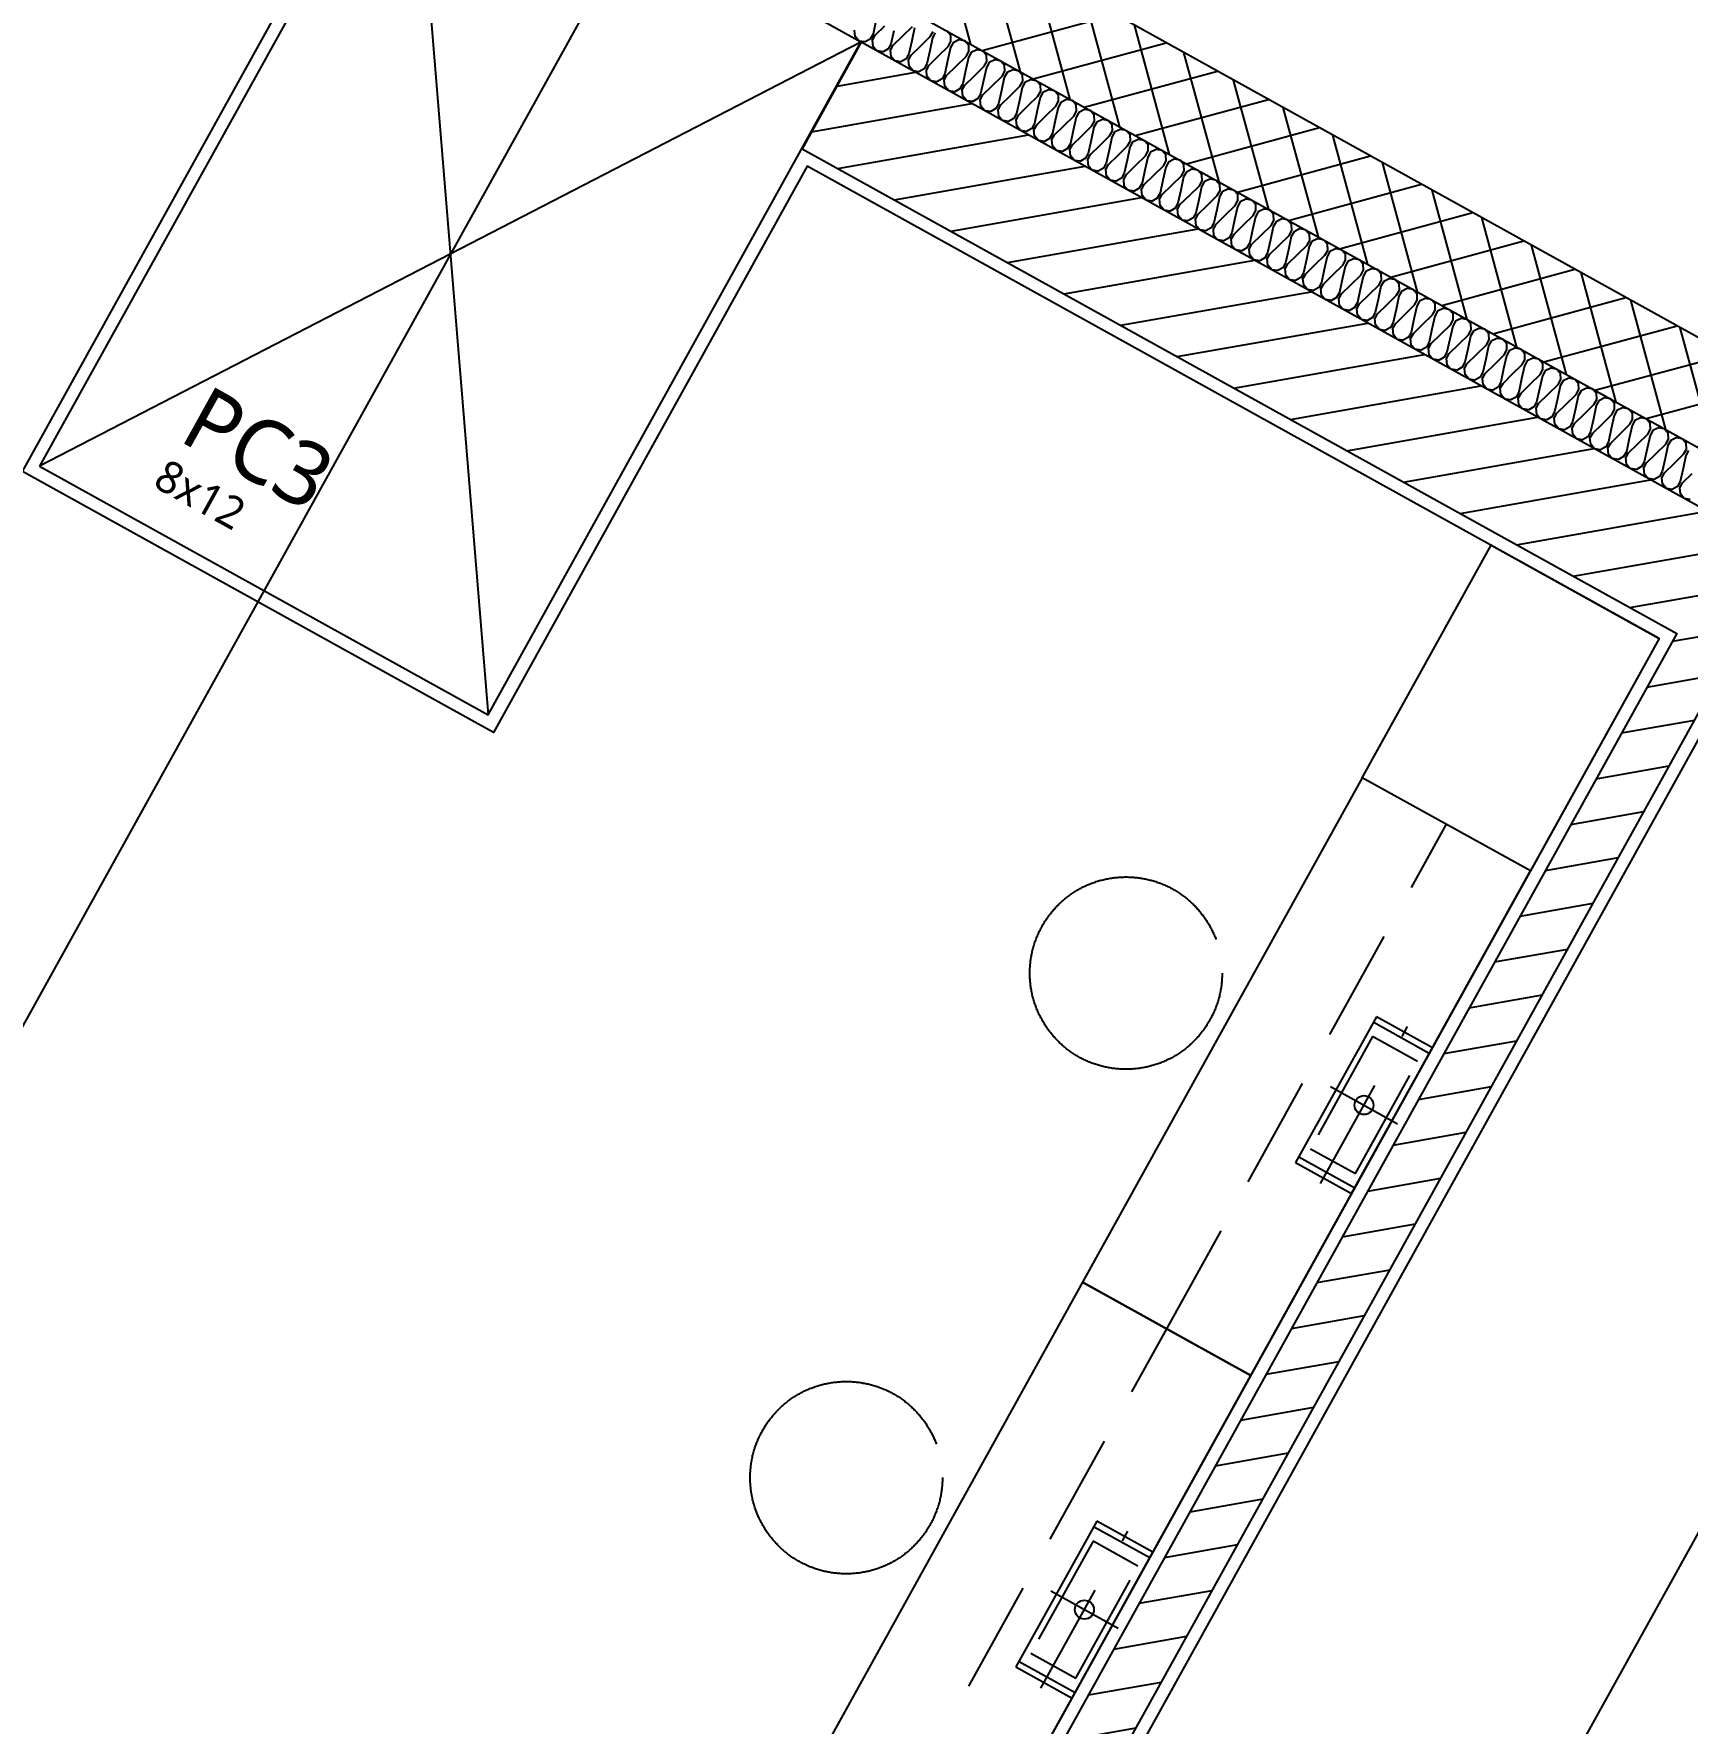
# Model space of a CAD drawing. Header units: millimetres. Extents: x -21000 to 567700, y 435000 to 850800.
# Drawn here: x 256193 to 258773, y 622964 to 625599 of the extents above; entities that cross this region are included whole.
import ezdxf
from ezdxf.xclip import XClip

# ---------------------------------------------------------------- set-up
doc = ezdxf.new("R2010")
doc.units = ezdxf.units.MM
doc.header["$LTSCALE"] = 700
doc.header["$XCLIPFRAME"] = 2
for name, pattern in [('AB_Pbase$0$DASHED2', [0.375, 0.25, -0.125]), ('AB_Pbase$0$HIDDEN', [9.525, 6.35, -3.175]), ('AB_Pbase$0$HIDDEN1', [0.375, 0.25, -0.125]), ('AB_Pbase$0$주차장기둥$0$CEN', [62, 60, -1, 0, -1])]:
    doc.linetypes.add(name, pattern=pattern)
doc.layers.get('0').update_dxf_attribs({"color": 2})
doc.layers.add('AB_Pbase$0$CON-106-B2F$0$DEFPOINT', color=247, linetype='Continuous', plot=False)
for name, color, linetype in [('AB_Pbase$0$ELE8', 8, 'Continuous'), ('AB_Pbase$0$F-FUR-M', 252, 'AB_Pbase$0$HIDDEN'), ('AB_Pbase$0$F-브라켓', 6, 'Continuous'), ('AB_Pbase$0$FIN', 6, 'Continuous'), ('AB_Pbase$0$HAT-BR', 5, 'Continuous'), ('AB_Pbase$0$I-EWAI_좌식창대선', 4, 'Continuous'), ('AB_Pbase$0$INS', 8, 'Continuous'), ('AB_Pbase$0$O-F-BATH', 6, 'Continuous'), ('AB_Pbase$0$WAL', 3, 'Continuous'), ('AB_Pbase$0$주차장기둥$0$CEN_P', 244, 'AB_Pbase$0$주차장기둥$0$CEN')]:
    doc.layers.add(name, color=color, linetype=linetype)
doc.styles.add('AB_Pbase$0$CON-106-B2F$0$맑은고딕', font='malgun.ttf')

# ---------------------------------------------------------------- blocks, each defined once
blk = doc.blocks.new('AB_Pbase$0$EL260X100 TOP1')
at = {"color": 1, "linetype": 'AB_Pbase$0$DASHED2'}
for p, q in [((0, -60), (0, 60)), ((100, 40), (-100, 40)), ((-100, 40), (-100, -40)), ((100, -40), (100, 40)), ((140, 0), (-140, 0)), ((-100, -40), (100, -40))]:
    blk.add_line(p, q, dxfattribs=at)
at = {"color": 5}
for p, q in [((-130, 50), (-130, -50)), ((130, 50), (-130, 50)), ((-120, 50), (-120, -50)), ((120, -50), (120, 50)), ((130, -50), (130, 50)), ((-130, -50), (130, -50))]:
    blk.add_line(p, q, dxfattribs=at)
blk.add_circle((0, 0), 14.8, dxfattribs=at)
blk = doc.blocks.new('AB_Pbase$0$CON-106-B2F')
blk.add_lwpolyline([(-9770.2, 15625.6), (-9770.2, 14825.6), (-8570.2, 14825.6), (-8570.2, 15625.6), (-9770.2, 15625.6)])
at = {"layer": 'AB_Pbase$0$CON-106-B2F$0$DEFPOINT', "color": 190}
for p, q in [((-8570.2, 15625.6), (-9770.2, 14825.6)), ((-8570.2, 14825.6), (-9770.2, 15625.6))]:
    blk.add_line(p, q, dxfattribs=at)
at = {"layer": 'AB_Pbase$0$CON-106-B2F$0$DEFPOINT', "color": 6, "style": 'AB_Pbase$0$CON-106-B2F$0$맑은고딕'}
for s, height, p in [('8x12', 50, (-9712.1, 15458.2)), ('PC3', 100, (-9630.1, 15458.2))]:
    blk.add_text(s, height=height, rotation=270, dxfattribs=at).set_placement(p)
blk = doc.blocks.new('AB_Pbase$0$CON-106-B1F')
blk.add_blockref('AB_Pbase$0$CON-106-B2F', (0, 0))
blk = doc.blocks.new('AB_Pbase$0$지하1층 동골조')
at = {"rotation": 60.99999813646934}
blk.add_blockref('AB_Pbase$0$CON-106-B1F', (127660.4, -14071), dxfattribs=at)
blk = doc.blocks.new('AB_Pbase$0$주차장기둥$0$cen 2bl 지하')
at = {"layer": 'AB_Pbase$0$주차장기둥$0$CEN_P', "color": 5}
blk.add_line((-56085.7, 71997.4), (-56085.7, 125024.6), dxfattribs=at)
blk = doc.blocks.new('AB_Pbase$0$주차장기둥')
at = {"rotation": 1.99999810188403}
blk.add_blockref('AB_Pbase$0$주차장기둥$0$cen 2bl 지하', (36991.8, -11666.7), dxfattribs=at)
blk = doc.blocks.new('AB_Pbase')
at = {"layer": 'AB_Pbase$0$ELE8'}
h = blk.add_hatch(dxfattribs=at)
h.set_pattern_fill('NET', color=256, scale=20, angle=15.182184)
h.paths.add_polyline_path([(260056.3, 629751.4), (260129, 629882.6), (259927.8, 629994.1), (259855.1, 629862.9)])
edge = h.paths.add_edge_path()
edge.add_line((264117.2, 627671.9), (261458.4, 629145.7))
edge.add_line((261458.4, 629145.7), (261385.7, 629014.5))
edge.add_line((261385.7, 629014.5), (262579.5, 628352.8))
edge.add_line((262579.5, 628352.8), (261915.3, 627154.6))
edge.add_line((261915.3, 627154.6), (262265.2, 626960.6))
edge.add_line((262265.2, 626960.6), (262337.9, 627091.8))
edge.add_line((262337.9, 627091.8), (262119.2, 627213))
edge.add_line((262119.2, 627213), (262710.7, 628280.1))
edge.add_line((262710.7, 628280.1), (264044.5, 627540.7))
edge.add_line((264044.5, 627540.7), (264117.3, 627671.9))
h.paths.add_polyline_path([(259546.7, 629347.8), (259677.9, 629275.1), (259968.8, 629799.9), (259855.1, 629862.9), (259612.7, 629425.6), (259595.2, 629435.3)])
h.paths.add_polyline_path([(259280.4, 628557.9), (259149.2, 628630.7), (257505.7, 625665.7), (262325, 622994.3), (263789, 625635.6), (263657.9, 625708.4), (262266.5, 623198.2), (257709.6, 625724.2)])
at = {"layer": 'AB_Pbase$0$HAT-BR'}
h = blk.add_hatch(dxfattribs=at)
h.set_pattern_fill('ANSI31', color=256, scale=20, angle=145)
h.paths.add_polyline_path([(235929.4, 604527.6), (236063.8, 604661.9), (238153, 602571.6), (240063.6, 606018.4), (240229.8, 605926.3), (238280.5, 602409.7), (237010.4, 601140.3), (237826.9, 600323.4), (237692.5, 600189.1), (236741.7, 601140.4), (238029, 602427)])
h.paths.add_polyline_path([(238632.8, 599517.1), (232550.1, 593437.5), (232684.4, 593303.2), (238767.1, 599382.7)])
h.paths.add_polyline_path([(239573, 598576.4), (244422.5, 593724.3), (238339.7, 587644.8), (238205.4, 587779.2), (244153.8, 593724.4), (239438.6, 598442)])
h.paths.add_polyline_path([(253366.3, 576146.8), (254890.9, 574621.3), (254756.5, 574487), (253231.9, 576012.5)], flags=17)
h.paths.add_polyline_path([(246954.3, 581883.1), (245525.6, 580455.2), (245391.3, 580589.5), (246820, 582017.5)])
h.paths.add_polyline_path([(247173.6, 582371), (252407.6, 587602.2), (252541.9, 587467.8), (247308, 582236.6)])
h.paths.add_polyline_path([(260580.1, 582120.7), (261142.4, 583135.1), (260976.2, 583227.2), (260414, 582212.8)], flags=17)
h.paths.add_polyline_path([(263886.9, 576046.1), (264234.4, 575698.5), (264194.3, 575658.4), (265114.4, 575148.5), (265206.5, 575314.6)])
edge = h.paths.add_edge_path()
edge.add_line((263638.9, 581842.7), (261303.6, 583137.2))
edge.add_line((261303.6, 583137.2), (261395.8, 583303.3))
edge.add_line((261395.8, 583303.3), (265930.7, 580789.6))
edge.add_line((265930.7, 580789.6), (269809.1, 587786.6))
edge.add_line((269809.1, 587786.6), (269975.3, 587694.4))
edge.add_line((269975.3, 587694.4), (266096.8, 580697.5))
edge.add_line((266096.8, 580697.5), (266534.1, 580455.1))
edge.add_line((266534.1, 580455.1), (266442, 580288.9))
edge.add_line((266442, 580288.9), (263805.1, 581750.6))
edge.add_line((263638.9, 581842.7), (262485.1, 579761.3))
edge.add_line((263805.1, 581750.6), (261405.4, 577421.6))
edge.add_line((262393, 579595.1), (259935.3, 580957.4))
edge.add_line((262485.1, 579761.3), (259861.3, 581215.7))
edge.add_line((262393, 579595.1), (261239.3, 577513.7))
edge.add_line((259861.3, 581215.7), (259168.1, 579965.2))
edge.add_line((259334.3, 579873.1), (259168.1, 579965.2))
edge.add_line((259935.3, 580957.4), (259334.3, 579873.1))
edge.add_line((261239.3, 577513.7), (258615.4, 578968.1))
edge.add_line((258615.4, 578968.1), (258523.3, 578802))
edge.add_line((258523.3, 578802), (263739.4, 575910.6))
edge.add_line((263739.4, 575910.6), (263879.2, 576050.4))
edge.add_line((263879.2, 576050.4), (261405.4, 577421.6))
edge = h.paths.add_edge_path()
edge.add_line((273761.7, 610263.5), (273411.9, 610457.4))
edge.add_line((273411.9, 610457.4), (273281, 610221.2))
edge.add_line((273281, 610221.2), (271837.9, 611021.2))
edge.add_line((271837.9, 611021.2), (270579.8, 608751.5))
edge.add_line((270579.8, 608751.5), (267899.1, 610237.5))
edge.add_line((267899.1, 610237.5), (268345.1, 611042.1))
edge.add_line((268345.1, 611042.1), (267907.8, 611284.5))
edge.add_line((267907.8, 611284.5), (267461.8, 610479.9))
edge.add_line((267461.8, 610479.9), (264676.1, 612024))
edge.add_line((264676.1, 612024), (266867.4, 615977.3))
edge.add_line((266867.4, 615977.3), (266701.3, 616069.4))
edge.add_line((266701.3, 616069.4), (265295.3, 613533))
edge.add_line((265295.3, 613533), (264945.5, 613726.9))
edge.add_line((264945.5, 613726.9), (264853.4, 613560.7))
edge.add_line((264853.4, 613560.7), (265203.2, 613366.8))
edge.add_line((265203.2, 613366.8), (264417.8, 611949.9))
edge.add_line((264417.8, 611949.9), (276229.5, 605402.6))
edge.add_line((276229.5, 605402.6), (278088.8, 608756.8))
edge.add_line((278088.8, 608756.8), (278565.5, 608492.5))
edge.add_line((278565.5, 608492.5), (278798.2, 608912.4))
edge.add_line((278798.2, 608912.4), (278719.4, 608956))
edge.add_line((278719.4, 608956), (278578.9, 608702.3))
edge.add_line((278578.9, 608702.3), (278093.4, 608971.4))
edge.add_line((278093.4, 608971.4), (278825.5, 610292.1))
edge.add_line((278825.5, 610292.1), (278746.8, 610335.7))
edge.add_line((278746.8, 610335.7), (278092.3, 609155))
edge.add_line((278092.3, 609155), (277414.5, 609530.7))
edge.add_line((277414.5, 609530.7), (277370.8, 609452))
edge.add_line((277370.8, 609452), (278048.7, 609076.3))
edge.add_line((278048.7, 609076.3), (276155.5, 605660.9))
edge.add_line((276155.5, 605660.9), (275027.2, 606286.3))
edge.add_line((275027.2, 606286.3), (275473.2, 607090.9))
edge.add_line((275473.2, 607090.9), (275394.5, 607134.6))
edge.add_line((275394.5, 607134.6), (274948.5, 606329.9))
edge.add_line((274948.5, 606329.9), (274668.6, 606485.1))
edge.add_line((274668.6, 606485.1), (275114.6, 607289.7))
edge.add_line((275114.6, 607289.7), (275035.9, 607333.3))
edge.add_line((275035.9, 607333.3), (274589.9, 606528.7))
edge.add_line((274589.9, 606528.7), (270746, 608659.4))
edge.add_line((270746, 608659.4), (271911.9, 610762.9))
edge.add_line((271911.9, 610762.9), (273538.7, 609861.1))
edge.add_line((273538.7, 609861.1), (273766.6, 610272.2))
h.paths.add_polyline_path([(249823.9, 630123.9), (248214.6, 631015.9), (248122.5, 630849.7), (249731.8, 629957.7)])
h.paths.add_polyline_path([(264448.6, 621462.8), (264706.6, 621319.7), (264798.7, 621485.9), (263959.1, 621951.3), (263866.9, 621785.1), (264282.4, 621554.9), (263271.6, 619731.3), (263437.7, 619639.2)])
h.paths.add_polyline_path([(269499.6, 619034.5), (268660, 619499.9), (268567.9, 619333.7), (269048.9, 619067.1), (267972.6, 617125.4), (268138.8, 617033.3), (269215.1, 618975), (269407.5, 618868.3)])
h.paths.add_polyline_path([(278950.9, 618872.1), (277573.4, 619635.6), (275440.2, 615787.3), (272265.3, 617547.2), (272173.2, 617381), (274499.7, 616091.4), (273527.6, 614337.8), (273693.8, 614245.7), (274665.9, 615999.3), (276004, 615257.5), (276166.4, 615550.5), (275676.7, 615822), (277647.4, 619377.4), (278858.8, 618705.9)])
h.paths.add_polyline_path([(271683.5, 616497.6), (271517.4, 616589.7), (270492, 614739.9), (270658.2, 614647.8)])
h.paths.add_polyline_path([(266121, 619581), (265095.6, 617731.2), (264929.4, 617823.3), (265954.8, 619673.1)])
h.paths.add_polyline_path([(264405.1, 617124.9), (264497.2, 617291.1), (264296.1, 617402.6), (264203.9, 617236.4)])
edge = h.paths.add_edge_path()
edge.add_line((261140, 623342.4), (261232.1, 623508.6))
edge.add_line((261232.1, 623508.6), (257484.4, 625586))
edge.add_line((257484.4, 625586), (257392.3, 625419.8))
edge.add_line((257392.3, 625419.8), (258756.7, 624663.5))
edge.add_line((258756.7, 624663.5), (257030.8, 621549.9))
edge.add_line((257030.8, 621549.9), (255666.4, 622306.2))
edge.add_line((255666.4, 622306.2), (255622.7, 622227.5))
edge.add_line((255622.7, 622227.5), (256987.1, 621471.2))
edge.add_line((256987.1, 621471.2), (256735, 621016.4))
edge.add_line((256735, 621016.4), (256813.8, 620972.7))
edge.add_line((256813.8, 620972.7), (258835.4, 624619.9))
edge.add_line((258835.4, 624619.9), (261140, 623342.4))
h.paths.add_polyline_path([(252295.3, 623557.4), (252251.7, 623478.7), (252800.5, 623174.5), (252844.1, 623253.2)], flags=17)
h.paths.add_polyline_path([(278024, 614023.5), (278741.6, 615317.9), (277798.7, 613617.1), (277877.5, 613573.4), (278119.7, 614010.5), (279335.4, 613336.6), (279379.1, 613415.3), (278163.4, 614089.2), (278820.3, 615274.3), (278741.6, 615317.9)])
h.paths.add_polyline_path([(276999.8, 611990.1), (277047.9, 611963.4), (276926.7, 611744.8), (276799.9, 611815.1), (277163.5, 612471), (277242.2, 612427.4)], flags=17)
h.paths.add_polyline_path([(275349.5, 612653.4), (275456.1, 612845.8), (275766.5, 612673.7), (275659.8, 612481.3)], flags=17)
h.paths.add_polyline_path([(274915.1, 612859.8), (274748.9, 612952), (274506.5, 612514.6), (274672.7, 612422.5)], flags=17)
h.paths.add_polyline_path([(279024.5, 610867.8), (280144.5, 612888.1), (280223.2, 612844.5), (279103.3, 610824.1)])
h.paths.add_polyline_path([(279601.8, 610547.8), (280721.7, 612568.2), (280800.4, 612524.5), (279680.5, 610504.2)])
edge = h.paths.add_edge_path()
edge.add_line((268115.9, 579441.1), (268710.6, 579111.4))
edge.add_line((268710.6, 579111.4), (268676.7, 579050.2))
edge.add_line((268676.7, 579050.2), (271436.1, 577520.6))
edge.add_line((271436.1, 577520.6), (271470, 577581.9))
edge.add_line((271470, 577581.9), (271528.2, 577686.8))
edge.add_line((271528.2, 577686.8), (268174.1, 579546.1))
edge.add_line((268174.1, 579546.1), (268115.9, 579441.1))
h.paths.add_polyline_path([(252546, 576288.4), (251117.3, 574860.5), (254615.6, 571360.4), (257807.1, 577118), (257640.9, 577210.2), (255736.8, 573775), (255682.7, 573829.2), (255548.3, 573694.9), (255641, 573602.1), (254521.2, 571582.1), (251315.3, 574789.7), (252680.4, 576154.1)])
h.paths.add_polyline_path([(254748.7, 622094.5), (254457.8, 621569.8), (254624, 621477.7), (254914.9, 622002.4)], flags=17)
h.paths.add_polyline_path([(260390.1, 620339.5), (260224, 620431.6), (261377.8, 622513.2), (261544, 622421.1)])
h.paths.add_polyline_path([(246694.2, 601788.4), (244262.8, 603136.2), (244354.9, 603302.4), (246786.3, 601954.6)])
h.paths.add_polyline_path([(264513.8, 616681.6), (263362.4, 614604.4), (263948.4, 614279.6), (263856.3, 614113.4), (262500.6, 614864.9), (262592.7, 615031.1), (263196.2, 614696.5), (264347.6, 616773.8)])
h.paths.add_polyline_path([(251505.8, 616203), (251413.7, 616036.9), (267384.3, 607184.2), (267476.4, 607350.4)])
h.paths.add_polyline_path([(271057.7, 605148), (274188.8, 603412.4), (272429, 600237.5), (270189.9, 601478.7), (270097.8, 601312.5), (274624, 598803.6), (274716.1, 598969.8), (272595.1, 600145.4), (274355, 603320.3), (277464.3, 601596.8), (270405.5, 588862.3), (265870.5, 591376.1), (265778.4, 591209.9), (270479.5, 588604), (277722.6, 601670.9), (271149.8, 605314.2)])
h.paths.add_polyline_path([(255481.8, 630440.5), (255389.7, 630274.4), (255792, 630051.4), (254296.4, 627353.1), (254375.1, 627309.5), (255870.8, 630007.7), (258726.4, 628424.8), (257230.8, 625726.6), (257396.9, 625634.5), (258984.7, 628498.9)])
h.paths.add_polyline_path([(252754.7, 624571.9), (253714.6, 626303.6), (253793.4, 626260), (252833.4, 624528.2)])
h.paths.add_polyline_path([(271454, 617733.9), (271546.1, 617900.1), (271143.9, 618123.1), (271051.8, 617956.9)])
h.paths.add_polyline_path([(274129.6, 612597.8), (274173.2, 612676.5), (272975, 613340.7), (272679.2, 612807.2), (272845.4, 612715.1), (273097.5, 613169.9)], flags=17)
h.paths.add_polyline_path([(261119, 615848), (261285.2, 615755.9), (262691.1, 618292.3), (262525, 618384.4)])
h.paths.add_polyline_path([(261302.7, 615746.2), (261210.6, 615580), (261503.6, 615417.6), (261595.7, 615583.7)], flags=17)
h.paths.add_polyline_path([(260779.6, 615235.7), (260945.8, 615143.6), (260407.7, 614172.8), (247559.5, 621294.6), (247428.3, 621367.4), (245110.6, 622652.1), (245202.7, 622818.3), (246042.3, 622352.9), (246488.4, 623157.5), (246654.5, 623065.4), (246208.5, 622260.8), (248062.7, 621233), (249400.8, 623646.9), (248952.5, 623895.4), (248996.2, 623974.1), (249984.5, 623426.3), (249940.9, 623347.5), (249479.5, 623603.3), (248141.4, 621189.3), (250017.5, 620149.4), (251359.6, 622570.7), (250948.5, 622798.5), (250988.1, 622869.9), (251939.3, 622342.7), (251895.6, 622264), (251434.3, 622519.7), (250096.2, 620105.8), (252811.9, 618600.4), (253257.9, 619405.1), (253336.6, 619361.5), (252890.6, 618556.8), (253257.9, 618353.2), (254159.7, 619980), (253792.3, 620183.6), (253676, 619973.7), (253597.3, 620017.3), (253905.1, 620572.7), (254071.3, 620480.6), (253971.9, 620301.3), (254627.9, 619937.7), (254535.8, 619771.5), (254238.4, 619936.4), (253336.7, 618309.6), (254613.6, 617601.7), (255607.5, 619394.7), (255773.6, 619302.6), (254779.8, 617509.6), (260333.6, 614431.1)])
h.paths.add_polyline_path([(251257.3, 624727.3), (251091.2, 624819.4), (250887.5, 624452.1), (248071, 626013.3), (247978.9, 625847.1), (247979.1, 625847), (246827.7, 623769.8), (246993.9, 623677.6), (248145.3, 625754.9), (251552, 623866.5), (251644.1, 624032.7), (251053.7, 624359.9)])
h.paths.add_polyline_path([(239278.8, 608614.4), (239444.9, 608522.3), (239503.1, 608627.2), (240058.5, 608319.4), (240150.6, 608485.5), (239595.2, 608793.4), (239937, 609410), (239416.6, 609698.5), (239373, 609619.7), (239727.2, 609423.4)], flags=17)
h.paths.add_polyline_path([(249096, 617321.6), (249188.1, 617487.8), (246328.1, 619073.1), (246196.9, 619145.8), (244727.6, 619960.3), (244635.4, 619794.1)])
h.paths.add_polyline_path([(244912.1, 609773.6), (245004.2, 609939.8), (238523.3, 613532.3), (235245.5, 607619), (234042, 606416.1), (235434.6, 605022.7), (235569, 605157.1), (234240, 606486.8), (235318, 607564.2), (236122.2, 609014.9), (238706.7, 607582.3), (238270.4, 606795.2), (238991.9, 606395.2), (239084, 606561.4), (238528.6, 606869.2), (239047.4, 607805.1), (238881.2, 607897.2), (238798.8, 607748.5), (238357.1, 607993.3), (239086.7, 609309.6), (239008, 609353.3), (238278.4, 608037), (236214.3, 609181.1), (238509.9, 613322.4), (242795.5, 610946.9), (241038.1, 607776.4), (241204.2, 607684.3), (242961.7, 610854.8)])
h.paths.add_polyline_path([(254770.9, 631457.8), (254937, 631365.6), (255145.7, 631742.1), (254979.5, 631834.2)])
h.paths.add_polyline_path([(254539.5, 630648.5), (254373.3, 630740.6), (254143, 630325.1), (253548.3, 630654.8), (253504.7, 630576.1), (254099.4, 630246.4), (253042.5, 628339.7), (251765.6, 629047.6), (252822.5, 630954.2), (252848.7, 630939.7), (252892.3, 631018.4), (252787.4, 631076.6), (251686.9, 629091.2), (250436.1, 629784.5), (250344, 629618.3), (251594.7, 628925), (250494.2, 626939.6), (250599.2, 626881.5), (250642.8, 626960.2), (250616.6, 626974.7), (251673.5, 628881.4), (252950.4, 628173.6), (251893.5, 626266.9), (251298.8, 626596.6), (251255.1, 626517.9), (251849.9, 626188.2), (251488.7, 625536.6), (251654.9, 625444.5)])
at = {"layer": 'AB_Pbase$0$F-FUR-M', "color": 1, "linetype": 'AB_Pbase$0$HIDDEN', "ltscale": 0.2}
for centre in [(257897.4, 624133.7), (257461, 623346.6)]:
    blk.add_circle(centre, 150, dxfattribs=at)
at = {"layer": 'AB_Pbase$0$FIN'}
for points in [[(258729.5, 624655.7), (257400.1, 625392.6), (256910.4, 624509.3), (256175.7, 624916.5), (256776.9, 626001), (257214.2, 625758.6), (258685.6, 628413.1), (255882.4, 629966.9), (252336.1, 623569.1)], [(258729.5, 624655.7), (257023, 621577.1)], [(256960, 621463.4), (256707.8, 621008.6), (256821.5, 620945.6), (258843.2, 624592.7)]]:
    blk.add_lwpolyline(points, dxfattribs=at)
at = {"layer": 'AB_Pbase$0$I-EWAI_좌식창대선', "color": 7, "linetype": 'AB_Pbase$0$HIDDEN1'}
for p, q in [((257961, 623578.7), (258397.3, 624365.9)), ((257524.7, 622791.5), (257961, 623578.7))]:
    blk.add_line(p, q, dxfattribs=at)
at = {"layer": 'AB_Pbase$0$I-EWAI_좌식창대선', "color": 6}
for points in [[(258266.1, 624438.6), (258467.1, 624801.2), (258729.5, 624655.7), (258528.5, 624293.1)], [(258266.1, 624438.6), (257829.8, 623651.4), (258092.2, 623506), (258528.5, 624293.1)], [(257829.8, 623651.4), (257393.5, 622864.3), (257655.9, 622718.8), (258092.2, 623506)]]:
    blk.add_lwpolyline(points, close=True, dxfattribs=at)
at = {"layer": 'AB_Pbase$0$INS'}
for points in [[(258777.8, 624872.7), (258768.5, 624874.2), (258762.4, 624881.3), (258761.4, 624891), (258765.6, 624898.7), (258780.6, 624913.3)], [(258775.3, 624949.1), (258771, 624941.4), (258766.6, 624921), (258762.1, 624900.6), (258757.9, 624892.9), (258749.8, 624888.2), (258740.6, 624889.7), (258734.4, 624896.8), (258733.4, 624906.5), (258737.7, 624914.2), (258752.6, 624928.8), (258767.5, 624943.4), (258771.8, 624951.1), (258771.5, 624960.4), (258765.3, 624967.4), (258756.1, 624968.9), (258747.3, 624964.6), (258743.1, 624956.9), (258738.6, 624936.5), (258734.2, 624916.1), (258729.9, 624908.4), (258721.8, 624903.8), (258712.6, 624905.2), (258706.4, 624912.3), (258705.4, 624922), (258709.7, 624929.7), (258724.6, 624944.3), (258739.6, 624958.9), (258743.8, 624966.6), (258743.5, 624975.9), (258737.4, 624983), (258728.1, 624984.4), (258719.3, 624980.1), (258715.1, 624972.4), (258710.6, 624952), (258706.2, 624931.6), (258701.9, 624923.9), (258693.8, 624919.3), (258684.6, 624920.7), (258678.4, 624927.8), (258677.4, 624937.5), (258681.7, 624945.2), (258696.6, 624959.8), (258711.6, 624974.4), (258715.8, 624982.1), (258715.5, 624991.4), (258709.4, 624998.5), (258700.1, 624999.9), (258691.3, 624995.7), (258687.1, 624988), (258682.6, 624967.6), (258678.2, 624947.2), (258673.9, 624939.5), (258665.8, 624934.8), (258656.6, 624936.3), (258650.4, 624943.3), (258649.4, 624953), (258653.7, 624960.7), (258668.6, 624975.3), (258683.6, 624989.9), (258687.9, 624997.6), (258687.5, 625006.9), (258681.4, 625014), (258672.1, 625015.5), (258663.4, 625011.2), (258659.1, 625003.5), (258654.6, 624983.1), (258650.2, 624962.7), (258645.9, 624955), (258637.9, 624950.3), (258628.6, 624951.8), (258622.5, 624958.8), (258621.4, 624968.5), (258625.7, 624976.2), (258640.7, 624990.8), (258655.6, 625005.4), (258659.9, 625013.1), (258659.5, 625022.4), (258653.4, 625029.5), (258644.1, 625031), (258635.4, 625026.7), (258631.1, 625019), (258626.7, 624998.6), (258622.2, 624978.2), (258617.9, 624970.5), (258609.9, 624965.8), (258600.6, 624967.3), (258594.5, 624974.4), (258593.5, 624984.1), (258597.7, 624991.8), (258612.7, 625006.3), (258627.6, 625020.9), (258631.9, 625028.6), (258631.6, 625037.9), (258625.4, 625045), (258616.2, 625046.5), (258607.4, 625042.2), (258603.1, 625034.5), (258598.7, 625014.1), (258594.2, 624993.7), (258590, 624986), (258581.9, 624981.3), (258572.6, 624982.8), (258566.5, 624989.9), (258565.5, 624999.6), (258569.7, 625007.3), (258584.7, 625021.9), (258599.6, 625036.4), (258603.9, 625044.1), (258603.6, 625053.5), (258597.4, 625060.5), (258588.2, 625062), (258579.4, 625057.7), (258575.1, 625050), (258570.7, 625029.6), (258566.2, 625009.2), (258562, 625001.5), (258553.9, 624996.8), (258544.6, 624998.3), (258538.5, 625005.4), (258537.5, 625015.1), (258541.7, 625022.8), (258556.7, 625037.4), (258571.6, 625052), (258575.9, 625059.7), (258575.6, 625069), (258569.4, 625076), (258560.2, 625077.5), (258551.4, 625073.2), (258547.1, 625065.5), (258542.7, 625045.1), (258538.2, 625024.7), (258534, 625017), (258525.9, 625012.4), (258516.7, 625013.8), (258510.5, 625020.9), (258509.5, 625030.6), (258513.8, 625038.3), (258528.7, 625052.9), (258543.6, 625067.5), (258547.9, 625075.2), (258547.6, 625084.5), (258541.4, 625091.6), (258532.2, 625093), (258523.4, 625088.7), (258519.2, 625081), (258514.7, 625060.6), (258510.3, 625040.2), (258506, 625032.5), (258497.9, 625027.9), (258488.7, 625029.3), (258482.5, 625036.4), (258481.5, 625046.1), (258485.8, 625053.8), (258500.7, 625068.4), (258515.7, 625083), (258519.9, 625090.7), (258519.6, 625100), (258513.5, 625107.1), (258504.2, 625108.5), (258495.4, 625104.3), (258491.2, 625096.6), (258486.7, 625076.2), (258482.3, 625055.8), (258478, 625048.1), (258469.9, 625043.4), (258460.7, 625044.9), (258454.5, 625051.9), (258453.5, 625061.6), (258457.8, 625069.3), (258472.7, 625083.9), (258487.7, 625098.5), (258491.9, 625106.2), (258491.6, 625115.5), (258485.5, 625122.6), (258476.2, 625124), (258467.4, 625119.8), (258463.2, 625112.1), (258458.7, 625091.7), (258454.3, 625071.3), (258450, 625063.6), (258441.9, 625058.9), (258432.7, 625060.4), (258426.5, 625067.4), (258425.5, 625077.1), (258429.8, 625084.8), (258444.7, 625099.4), (258459.7, 625114), (258463.9, 625121.7), (258463.6, 625131), (258457.5, 625138.1), (258448.2, 625139.6), (258439.5, 625135.3), (258435.2, 625127.6), (258430.7, 625107.2), (258426.3, 625086.8), (258422, 625079.1), (258414, 625074.4), (258404.7, 625075.9), (258398.6, 625082.9), (258397.5, 625092.7), (258401.8, 625100.4), (258416.7, 625114.9), (258431.7, 625129.5), (258436, 625137.2), (258435.6, 625146.5), (258429.5, 625153.6), (258420.2, 625155.1), (258411.5, 625150.8), (258407.2, 625143.1), (258402.8, 625122.7), (258398.3, 625102.3), (258394, 625094.6), (258386, 625089.9), (258376.7, 625091.4), (258370.6, 625098.5), (258369.6, 625108.2), (258373.8, 625115.9), (258388.8, 625130.5), (258403.7, 625145), (258408, 625152.7), (258407.7, 625162.1), (258401.5, 625169.1), (258392.3, 625170.6), (258383.5, 625166.3), (258379.2, 625158.6), (258374.8, 625138.2), (258370.3, 625117.8), (258366.1, 625110.1), (258358, 625105.4), (258348.7, 625106.9), (258342.6, 625114), (258341.6, 625123.7), (258345.8, 625131.4), (258360.8, 625146), (258375.7, 625160.6), (258380, 625168.2), (258379.7, 625177.6), (258373.5, 625184.6), (258364.3, 625186.1), (258355.5, 625181.8), (258351.2, 625174.1), (258346.8, 625153.7), (258342.3, 625133.3), (258338.1, 625125.6), (258330, 625121), (258320.7, 625122.4), (258314.6, 625129.5), (258313.6, 625139.2), (258317.8, 625146.9), (258332.8, 625161.5), (258347.7, 625176.1), (258352, 625183.8), (258351.7, 625193.1), (258345.5, 625200.2), (258336.3, 625201.6), (258327.5, 625197.3), (258323.2, 625189.6), (258318.8, 625169.2), (258314.3, 625148.8), (258310.1, 625141.1), (258302, 625136.5), (258292.8, 625137.9), (258286.6, 625145), (258285.6, 625154.7), (258289.9, 625162.4), (258304.8, 625177), (258319.7, 625191.6), (258324, 625199.3), (258323.7, 625208.6), (258317.5, 625215.7), (258308.3, 625217.1), (258299.5, 625212.9), (258295.3, 625205.2), (258290.8, 625184.8), (258286.4, 625164.4), (258282.1, 625156.7), (258274, 625152), (258264.8, 625153.5), (258258.6, 625160.5), (258257.6, 625170.2), (258261.9, 625177.9), (258276.8, 625192.5), (258291.8, 625207.1), (258296, 625214.8), (258295.7, 625224.1), (258289.6, 625231.2), (258280.3, 625232.6), (258271.5, 625228.4), (258267.3, 625220.7), (258262.8, 625200.3), (258258.4, 625179.9), (258254.1, 625172.2), (258246, 625167.5), (258236.8, 625169), (258230.6, 625176), (258229.6, 625185.7), (258233.9, 625193.4), (258248.8, 625208), (258263.8, 625222.6), (258268, 625230.3), (258267.7, 625239.6), (258261.6, 625246.7), (258252.3, 625248.2), (258243.5, 625243.9), (258239.3, 625236.2), (258234.8, 625215.8), (258230.4, 625195.4), (258226.1, 625187.7), (258218, 625183), (258208.8, 625184.5), (258202.6, 625191.5), (258201.6, 625201.3), (258205.9, 625209), (258220.8, 625223.5), (258235.8, 625238.1), (258240, 625245.8), (258239.7, 625255.1), (258233.6, 625262.2), (258224.3, 625263.7), (258215.6, 625259.4), (258211.3, 625251.7), (258206.8, 625231.3), (258202.4, 625210.9), (258198.1, 625203.2), (258190, 625198.5), (258180.8, 625200), (258174.7, 625207.1), (258173.6, 625216.8), (258177.9, 625224.5), (258192.8, 625239.1), (258207.8, 625253.6), (258212.1, 625261.3), (258211.7, 625270.7), (258205.6, 625277.7), (258196.3, 625279.2), (258187.6, 625274.9), (258183.3, 625267.2), (258178.9, 625246.8), (258174.4, 625226.4), (258170.1, 625218.7), (258162.1, 625214), (258152.8, 625215.5), (258146.7, 625222.6), (258145.6, 625232.3), (258149.9, 625240), (258164.9, 625254.6), (258179.8, 625269.1), (258184.1, 625276.8), (258183.7, 625286.2), (258177.6, 625293.2), (258168.4, 625294.7), (258159.6, 625290.4), (258155.3, 625282.7), (258150.9, 625262.3), (258146.4, 625241.9), (258142.2, 625234.2), (258134.1, 625229.6), (258124.8, 625231), (258118.7, 625238.1), (258117.7, 625247.8), (258121.9, 625255.5), (258136.9, 625270.1), (258151.8, 625284.7), (258156.1, 625292.4), (258155.8, 625301.7), (258149.6, 625308.7), (258140.4, 625310.2), (258131.6, 625305.9), (258127.3, 625298.2), (258122.9, 625277.8), (258118.4, 625257.4), (258114.2, 625249.7), (258106.1, 625245.1), (258096.8, 625246.5), (258090.7, 625253.6), (258089.7, 625263.3), (258093.9, 625271), (258108.9, 625285.6), (258123.8, 625300.2), (258128.1, 625307.9), (258127.8, 625317.2), (258121.6, 625324.3), (258112.4, 625325.7), (258103.6, 625321.4), (258099.3, 625313.8), (258094.9, 625293.4), (258090.4, 625272.9), (258086.2, 625265.3), (258078.1, 625260.6), (258068.9, 625262), (258062.7, 625269.1), (258061.7, 625278.8), (258066, 625286.5), (258080.9, 625301.1), (258095.8, 625315.7), (258100.1, 625323.4), (258099.8, 625332.7), (258093.6, 625339.8), (258084.4, 625341.2), (258075.6, 625337), (258071.4, 625329.3), (258066.9, 625308.9), (258062.5, 625288.5), (258058.2, 625280.8), (258050.1, 625276.1), (258040.9, 625277.6), (258034.7, 625284.6), (258033.7, 625294.3), (258038, 625302), (258052.9, 625316.6), (258067.9, 625331.2), (258072.1, 625338.9), (258071.8, 625348.2), (258065.7, 625355.3), (258056.4, 625356.8), (258047.6, 625352.5), (258043.4, 625344.8), (258038.9, 625324.4), (258034.5, 625304), (258030.2, 625296.3), (258022.1, 625291.6), (258012.9, 625293.1), (258006.7, 625300.1), (258005.7, 625309.9), (258010, 625317.6), (258024.9, 625332.1), (258039.9, 625346.7), (258044.1, 625354.4), (258043.8, 625363.7), (258037.7, 625370.8), (258028.4, 625372.3), (258019.6, 625368), (258015.4, 625360.3), (258010.9, 625339.9), (258006.5, 625319.5), (258002.2, 625311.8), (257994.1, 625307.1), (257984.9, 625308.6), (257978.7, 625315.7), (257977.7, 625325.4), (257982, 625333.1), (257996.9, 625347.6), (258011.9, 625362.2), (258016.1, 625369.9), (258015.8, 625379.3), (258009.7, 625386.3), (258000.4, 625387.8), (257991.7, 625383.5), (257987.4, 625375.8), (257982.9, 625355.4), (257978.5, 625335), (257974.2, 625327.3), (257966.1, 625322.6), (257956.9, 625324.1), (257950.8, 625331.2), (257949.7, 625340.9), (257954, 625348.6), (257968.9, 625363.2), (257983.9, 625377.7), (257988.2, 625385.4), (257987.8, 625394.8), (257981.7, 625401.8), (257972.4, 625403.3), (257963.7, 625399), (257959.4, 625391.3), (257955, 625370.9), (257950.5, 625350.5), (257946.2, 625342.8), (257938.2, 625338.2), (257928.9, 625339.6), (257922.8, 625346.7), (257921.7, 625356.4), (257926, 625364.1), (257941, 625378.7), (257955.9, 625393.3), (257960.2, 625401), (257959.8, 625410.3), (257953.7, 625417.3), (257944.5, 625418.8), (257935.7, 625414.5), (257931.4, 625406.8), (257927, 625386.4), (257922.5, 625366), (257918.2, 625358.3), (257910.2, 625353.7), (257900.9, 625355.1), (257894.8, 625362.2), (257893.8, 625371.9), (257898, 625379.6), (257913, 625394.2), (257927.9, 625408.8), (257932.2, 625416.5), (257931.9, 625425.8), (257925.7, 625432.9), (257916.5, 625434.3), (257907.7, 625430), (257903.4, 625422.3), (257899, 625401.9), (257894.5, 625381.5), (257890.3, 625373.8), (257882.2, 625369.2), (257872.9, 625370.6), (257866.8, 625377.7), (257865.8, 625387.4), (257870, 625395.1), (257885, 625409.7), (257899.9, 625424.3), (257904.2, 625432), (257903.9, 625441.3), (257897.7, 625448.4), (257888.5, 625449.8), (257879.7, 625445.6), (257875.4, 625437.9), (257871, 625417.5), (257866.5, 625397.1), (257862.3, 625389.4), (257854.2, 625384.7), (257844.9, 625386.2), (257838.8, 625393.2), (257837.8, 625402.9), (257842, 625410.6), (257857, 625425.2), (257871.9, 625439.8), (257876.2, 625447.5), (257875.9, 625456.8), (257869.7, 625463.9), (257860.5, 625465.4), (257851.7, 625461.1), (257847.4, 625453.4), (257843, 625433), (257838.6, 625412.6), (257834.3, 625404.9), (257826.2, 625400.2), (257817, 625401.7), (257810.8, 625408.7), (257809.8, 625418.5), (257814.1, 625426.1), (257829, 625440.7), (257843.9, 625455.3), (257848.2, 625463), (257847.9, 625472.3), (257841.8, 625479.4), (257832.5, 625480.9), (257823.7, 625476.6), (257819.5, 625468.9), (257815, 625448.5), (257810.6, 625428.1), (257806.3, 625420.4), (257798.2, 625415.7), (257789, 625417.2), (257782.8, 625424.3), (257781.8, 625434), (257786.1, 625441.7), (257801, 625456.2), (257816, 625470.8), (257820.2, 625478.5), (257819.9, 625487.9), (257813.8, 625494.9), (257804.5, 625496.4), (257795.7, 625492.1), (257791.5, 625484.4), (257787, 625464), (257782.6, 625443.6), (257778.3, 625435.9), (257770.2, 625431.2), (257761, 625432.7), (257754.8, 625439.8), (257753.8, 625449.5), (257758.1, 625457.2), (257773, 625471.8), (257788, 625486.3), (257792.2, 625494), (257791.9, 625503.4), (257785.8, 625510.4), (257776.5, 625511.9), (257767.8, 625507.6), (257763.5, 625499.9), (257759, 625479.5), (257754.6, 625459.1), (257750.3, 625451.4), (257742.2, 625446.7), (257733, 625448.2), (257726.9, 625455.3), (257725.8, 625465), (257730.1, 625472.7), (257745, 625487.3), (257760, 625501.9), (257764.3, 625509.6), (257763.9, 625518.9), (257757.8, 625525.9), (257748.5, 625527.4), (257739.8, 625523.1), (257735.5, 625515.4), (257731, 625495), (257726.6, 625474.6), (257722.3, 625466.9), (257714.3, 625462.3), (257705, 625463.7), (257698.9, 625470.8), (257697.8, 625480.5), (257702.1, 625488.2), (257717.1, 625502.8), (257732, 625517.4), (257736.3, 625525.1), (257735.9, 625534.4), (257729.8, 625541.5), (257720.6, 625542.9), (257711.8, 625538.6), (257707.5, 625530.9), (257703.1, 625510.5), (257698.6, 625490.1), (257694.3, 625482.4), (257686.3, 625477.8), (257677, 625479.2), (257670.9, 625486.3), (257669.9, 625496), (257674.1, 625503.7), (257689.1, 625518.3), (257704, 625532.9), (257708.3, 625540.6), (257708, 625549.9), (257701.8, 625557), (257692.6, 625558.4), (257683.8, 625554.2), (257679.5, 625546.5), (257675.1, 625526.1), (257670.6, 625505.7), (257666.4, 625498), (257658.3, 625493.3), (257649, 625494.8), (257642.9, 625501.8), (257641.9, 625511.5), (257646.1, 625519.2), (257661.1, 625533.8), (257676, 625548.4), (257680.3, 625556.1), (257680, 625565.4), (257673.8, 625572.5), (257664.6, 625574), (257655.8, 625569.7), (257651.5, 625562), (257647.1, 625541.6), (257642.6, 625521.2), (257638.4, 625513.5), (257630.3, 625508.8), (257621, 625510.3), (257614.9, 625517.3), (257613.9, 625527), (257618.1, 625534.7), (257633.1, 625549.3), (257648, 625563.9), (257652.3, 625571.6), (257652, 625580.9), (257645.8, 625588), (257636.6, 625589.5), (257627.8, 625585.2), (257623.5, 625577.5), (257619.1, 625557.1), (257614.6, 625536.7), (257610.4, 625529), (257602.3, 625524.3), (257593.1, 625525.8), (257586.9, 625532.9), (257585.9, 625542.6), (257590.2, 625550.3), (257605.1, 625564.8), (257620, 625579.4), (257624.3, 625587.1), (257624, 625596.4), (257617.8, 625603.5)], [(257599.8, 625600.7), (257595.6, 625593), (257591.1, 625572.6), (257586.7, 625552.2), (257582.4, 625544.5), (257574.3, 625539.8), (257565.1, 625541.3), (257558.9, 625548.4), (257557.9, 625558.1), (257562.2, 625565.8), (257577.1, 625580.4), (257592.1, 625594.9), (257596.3, 625602.6)], [(257567.6, 625608.5), (257563.1, 625588.1), (257558.7, 625567.7), (257554.4, 625560), (257546.3, 625555.3), (257537.1, 625556.8), (257530.9, 625563.9), (257529.9, 625573.6), (257534.2, 625581.3), (257549.1, 625595.9), (257564.1, 625610.5)], [(257535.1, 625603.6), (257530.7, 625583.2), (257526.4, 625575.5), (257518.3, 625570.9), (257509.1, 625572.3), (257502.9, 625579.4), (257501.9, 625589.1), (257506.2, 625596.8), (257521.1, 625611.4)], [(257507.1, 625619.1), (257502.7, 625598.7), (257498.4, 625591), (257490.4, 625586.4), (257481.1, 625587.8), (257475, 625594.9), (257473.9, 625604.6)]]:
    blk.add_lwpolyline(points, dxfattribs=at)
at = {"layer": 'AB_Pbase$0$O-F-BATH', "color": 6}
blk.add_lwpolyline([(257428.7, 620803.4), (259072.2, 623768.3), (260817.1, 622801.1)], dxfattribs=at)
at = {"layer": 'AB_Pbase$0$WAL'}
for p, q in [((262266.5, 623198.2), (257709.6, 625724.2)), ((257505.7, 625665.7), (262325, 622994.3))]:
    blk.add_line(p, q, dxfattribs=at)
blk.add_lwpolyline([(261140, 623342.4), (261232.1, 623508.6), (257484.4, 625586), (257392.3, 625419.8), (258756.7, 624663.5), (257030.8, 621549.9), (255666.4, 622306.2), (255622.7, 622227.5), (256987.1, 621471.2), (256735, 621016.4), (256813.8, 620972.7), (258835.4, 624619.9), (261140, 623342.4)], dxfattribs=at)
for name, p, rotation in [('AB_Pbase$0$주차장기둥', (231892.5, 539971.5), 329.0000000345588), ('AB_Pbase$0$지하1층 동골조', (146945.1, 639965.2), 359.9999999999994)]:
    blk.add_blockref(name, p, dxfattribs=dict(rotation=rotation))
at = {"layer": 'AB_Pbase$0$F-브라켓', "linetype": 'ByBlock', "ltscale": 2, "rotation": 240.999998136443}
for p in [(258268.8, 623927.8), (257832.5, 623140.7)]:
    blk.add_blockref('AB_Pbase$0$EL260X100 TOP1', p, dxfattribs=at)

msp = doc.modelspace()

# ---------------------------------------------------------------- block references
ref = msp.add_blockref('AB_Pbase', (0, 0))
XClip(ref).set_block_clipping_path([(-0.000000015, 445500.0000000148), (493845.7187941075, 839949.3912975936)])

doc.saveas('drawing.dxf')
